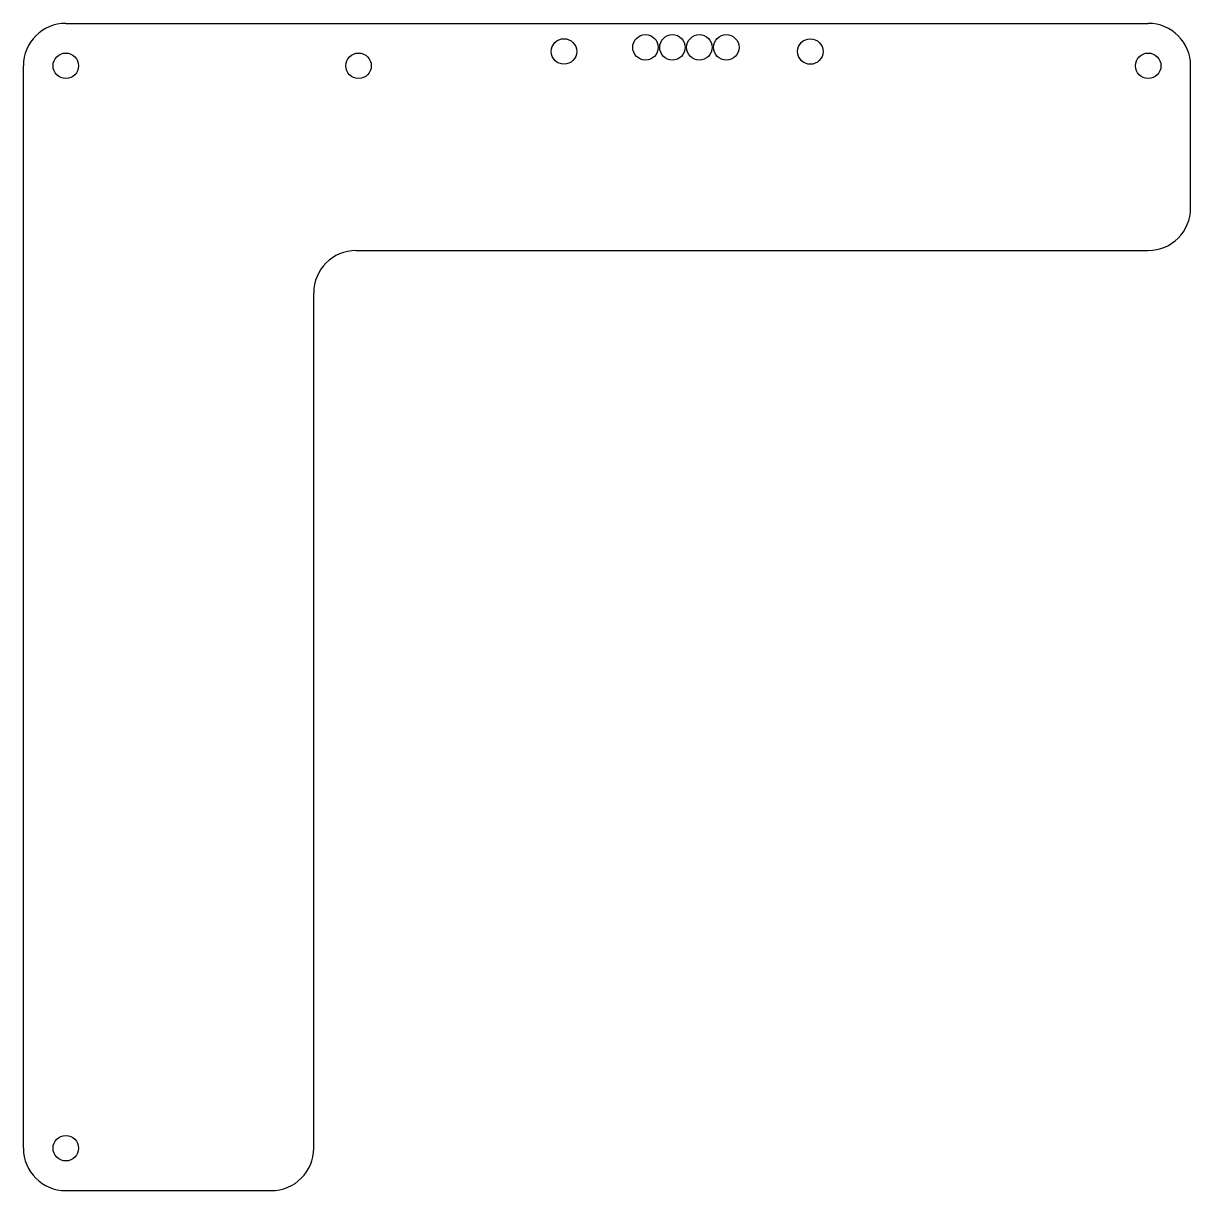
# Model space of a CAD drawing. Extents: x 97 to 207, y -145 to -35.
import ezdxf

# ---------------------------------------------------------------- set-up
doc = ezdxf.new("R2010")
doc.units = 0
doc.layers.add('Shape2DView001', color=7, linetype='CONTINUOUS')

msp = doc.modelspace()

# ---------------------------------------------------------------- linework, layer by layer
at = {"layer": 'Shape2DView001'}
for p, q in [((101, -35), (203, -35)), ((97, -141), (97, -39)), ((207, -52.4044), (207, -39)), ((128.363, -56.4044), (203, -56.4044)), ((124.363, -141), (124.363, -60.4044)), ((101, -145), (120.363, -145))]:
    msp.add_line(p, q, dxfattribs=at)
for centre in [(155.624, -37.2625), (158.164, -37.2625), (160.704, -37.2625), (163.244, -37.2625), (147.943, -37.6499), (171.159, -37.6564), (101, -39), (128.588, -39), (203, -39), (101, -141)]:
    msp.add_circle(centre, 1.2, dxfattribs=at)
for centre, start, end in [((101, -39), 90, 180), ((203, -39), 0, 90), ((203, -52.4044), -90, 0), ((128.363, -60.4044), 90, 180), ((101, -141), 180, -90), ((120.363, -141), -90, 0)]:
    msp.add_arc(centre, 4, start, end, dxfattribs=at)

doc.saveas('drawing.dxf')
